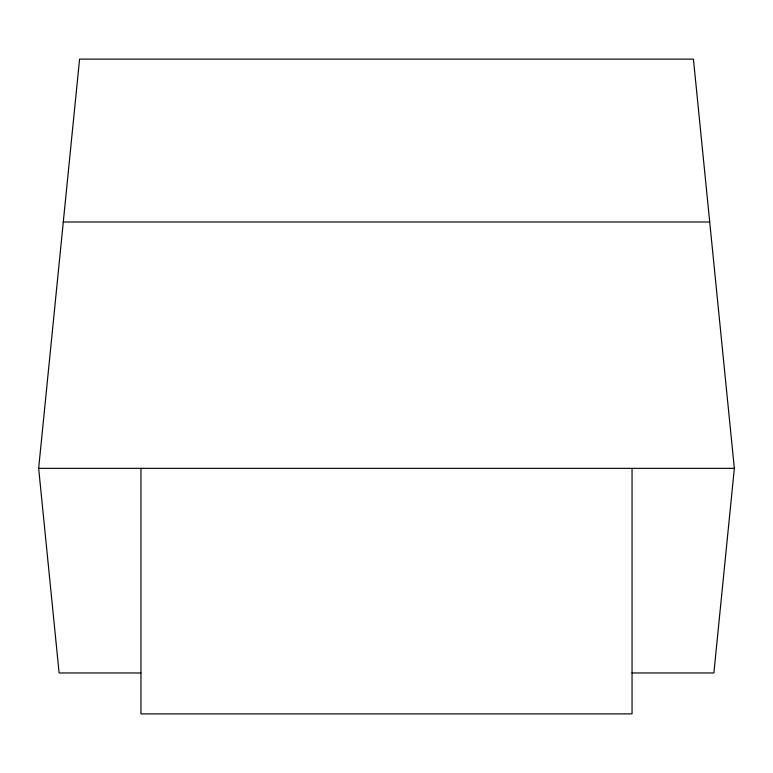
<?xml version="1.0" encoding="UTF-8"?>
<svg xmlns="http://www.w3.org/2000/svg" width="773" height="773" viewBox="0 0 773 773"><rect width="100%" height="100%" fill="white"/><g stroke="black" fill="none" stroke-linecap="round" stroke-linejoin="round"><path stroke-width="1.16" d="M140.957 672.964L59.115 672.964L38.65 468.351L79.571 59.115L693.429 59.115L734.35 468.351L713.885 672.964L632.043 672.964M63.289 221.996L709.711 221.996M38.65 468.351L734.35 468.351M632.043 468.351L632.043 713.885L140.957 713.885L140.957 468.351"/></g></svg>
